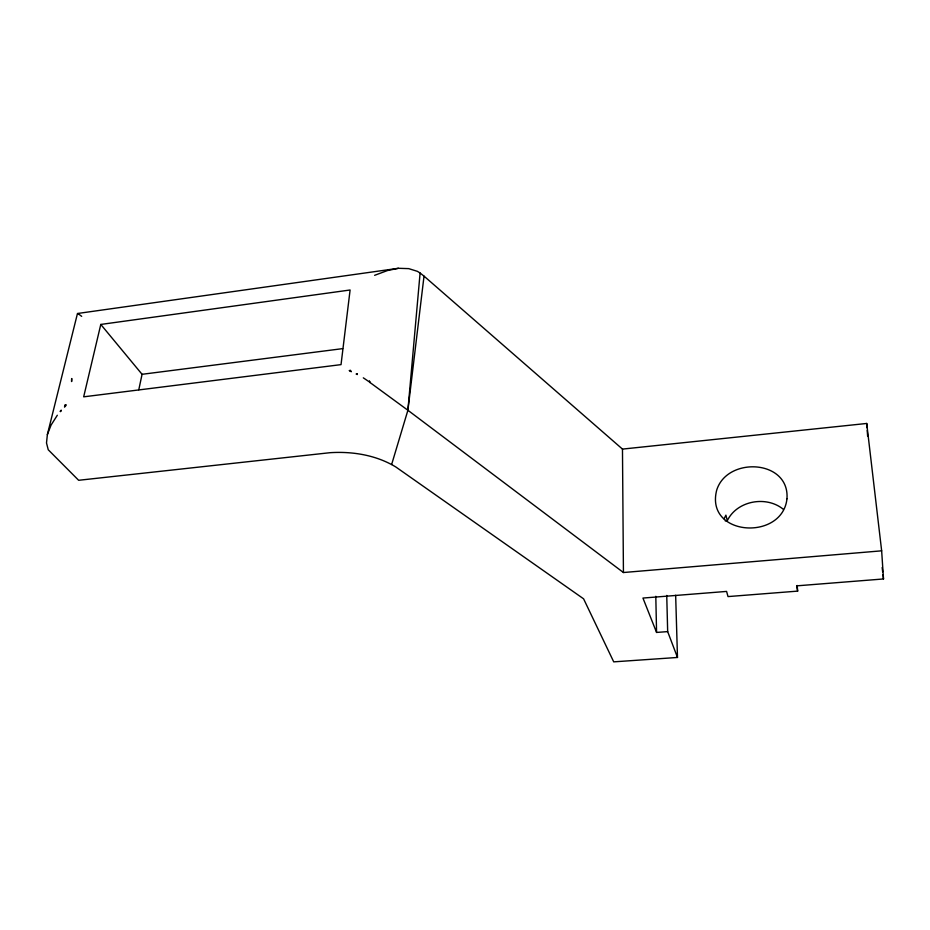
<?xml version="1.0" encoding="UTF-8"?>
<svg xmlns="http://www.w3.org/2000/svg" width="930" height="930" viewBox="0 0 930 930"><rect width="100%" height="100%" fill="white"/><g stroke="black" fill="none" stroke-linecap="round" stroke-linejoin="round"><path stroke-width="1.4" d="M350.331 371.256L350.366 370.419L349.238 370.547L351.342 371.709L350.366 370.419M391.635 464.5L407.898 410.258L420.093 273.013L417.384 271.339L408.735 268.631L398.4 268.293L77.469 313.503L47.372 434.577L46.5 442.971L48.244 449.76L78.643 480.287L330.011 452.701C352.61 451.248 376.232 455.107 395.808 466.965L583.598 598.827L613.719 661.858L677.482 657.463L675.657 595.258M60.462 410.595L61.287 410.386L60.345 411.548L61.287 410.386M677.482 657.463L667.67 631.61L656.568 632.435L642.944 598.06L726.586 591.422L728.016 596.583L797.649 591.12L796.673 585.854L883.5 578.96L881.652 550.827L623.437 572.52L407.898 410.258L424.022 276.129L420.093 273.013M370.012 382.521L369.443 381.172L370.012 382.521L407.898 410.258M65.646 406.015L65.867 404.841L64.949 404.945L64.53 407.119L65.867 404.841M138.791 389.763L142.069 374.302L100.789 324.442L350.099 289.997L341.031 364.63L83.677 396.831L100.789 324.442M47.372 434.577L51.069 425.091L57.323 415.245M725.202 520.858L727.318 520.672C736.967 500.596 766.39 495.365 783.327 509.303M724.075 518.824L725.9 515.15L727.318 520.672M374.627 275.315L387.45 270.56L398.4 268.293M142.069 374.302L342.659 348.634M424.022 276.129L622.472 449.097L866.713 423.464L881.652 550.827M363.316 377.836L369.35 381.916M81.677 316.351L78.015 313.573L77.597 314.049M882.163 567.509L882.663 571.811M883 574.67L883.5 578.96M797.196 585.47L797.649 591.12M866.713 423.464L867.016 427.695M867.225 430.52L867.632 436.158M666.74 595.433L667.67 631.61M655.801 596.304L656.568 632.435M622.472 449.097L623.437 572.52M71.68 378.568L71.598 381.474L71.68 378.568M357.306 373.93L357.283 374.558L356.155 374.023L357.306 373.93M786.966 498.759C782.467 541.307 704.777 536.482 716.693 490.156C727.237 456.13 789.861 459.56 786.966 498.759"/></g></svg>
